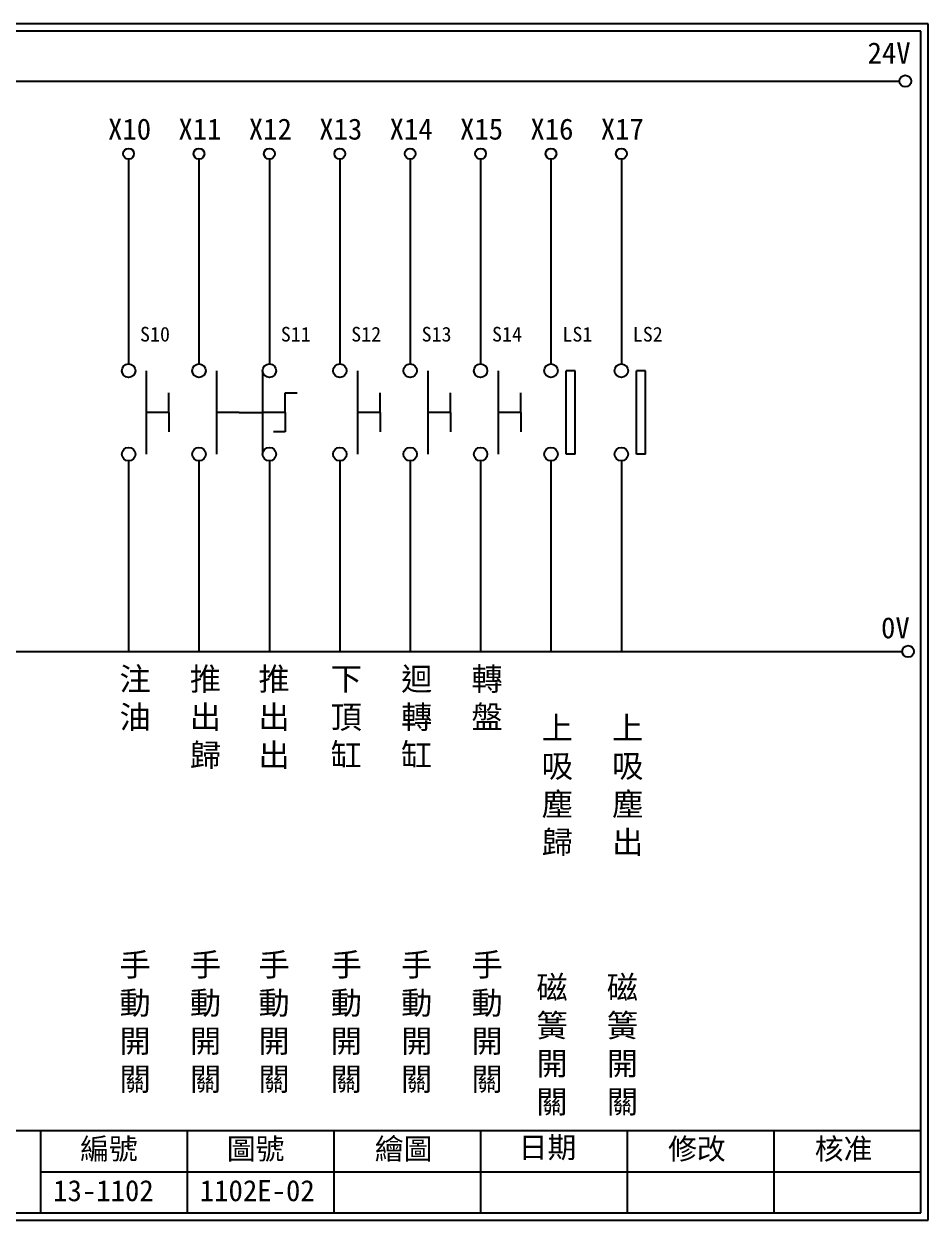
# Model space of a CAD drawing. Extents: x 325 to 612, y 3 to 207.
# Drawn here: x 458.2 to 612.3, y 3 to 207 of the extents above; entities that cross this region are included whole.
import ezdxf

# ---------------------------------------------------------------- set-up
doc = ezdxf.new("R2010")
doc.units = 0
doc.layers.get('0').update_dxf_attribs({"linetype": 'CONTINUOUS'})
doc.layers.add('圖框層', color=7, linetype='CONTINUOUS')
doc.layers.add('標尺寸層', color=3, linetype='CONTINUOUS')
doc.styles.add('CNS', font='romanc.shx', dxfattribs={"bigfont": 'chineset.shx'})
doc.styles.add('STSL', font='KAIU.TTF')

msp = doc.modelspace()

# ---------------------------------------------------------------- linework, layer by layer
for p, q in [((552.15, 147.83), (550.64, 147.83)), ((564.15, 147.83), (562.64, 147.83)), ((482.91, 140.73), (482.91, 144.04)), ((502.75, 140.73), (502.75, 144.04)), ((518.91, 140.73), (518.91, 144.04)), ((530.91, 140.73), (530.91, 144.04)), ((542.91, 140.73), (542.91, 144.04)), ((482.91, 140.73), (482.91, 137.42)), ((502.75, 140.73), (502.75, 137.42)), ((518.91, 140.73), (518.91, 137.42)), ((530.91, 140.73), (530.91, 137.42)), ((542.91, 140.73), (542.91, 137.42)), ((552.15, 133.6), (550.64, 133.6)), ((564.15, 133.6), (562.64, 133.6))]:
    msp.add_line(p, q)
for centre in [(608.44, 197.22), (608.92, 99.96)]:
    msp.add_circle(centre, 1)
at = {"layer": '圖框層', "color": 7}
for p, q in [((612.32, 206.97), (325.32, 206.97)), ((612.32, 3), (612.32, 206.97)), ((611.07, 205.72), (326.57, 205.72)), ((611.07, 4.25), (611.07, 205.72)), ((326.57, 18.25), (611.07, 18.25)), ((461.07, 4.25), (461.07, 18.25)), ((486.07, 4.25), (486.07, 18.25)), ((511.07, 4.25), (511.07, 18.25)), ((536.07, 4.25), (536.07, 18.25)), ((561.07, 4.25), (561.07, 18.25)), ((586.07, 4.25), (586.07, 18.25)), ((461.07, 11.25), (611.07, 11.25)), ((326.57, 4.25), (611.07, 4.25)), ((325.32, 3), (612.32, 3))]:
    msp.add_line(p, q, dxfattribs=at)
at = {"layer": '標尺寸層', "color": 7}
for p, q in [((329.84, 197.22), (607.44, 197.22)), ((476.04, 183.91), (476.04, 148.99)), ((488.04, 183.91), (488.04, 148.99)), ((500.04, 183.91), (500.04, 148.99)), ((512.04, 183.91), (512.04, 148.99)), ((524.04, 183.91), (524.04, 148.99)), ((536.04, 183.91), (536.04, 148.99)), ((548.04, 183.91), (548.04, 148.99)), ((560.04, 183.91), (560.04, 148.99)), ((479.04, 147.84), (479.04, 133.61)), ((491.04, 147.84), (491.04, 133.61)), ((498.89, 147.84), (498.89, 133.61)), ((515.04, 147.84), (515.04, 133.61)), ((527.04, 147.84), (527.04, 133.61)), ((539.04, 147.84), (539.04, 133.61)), ((550.64, 133.6), (550.64, 147.83)), ((552.15, 133.6), (552.15, 147.83)), ((562.64, 133.6), (562.64, 147.83)), ((564.15, 133.6), (564.15, 147.83)), ((482.91, 140.73), (479.04, 140.73)), ((494.91, 140.73), (491.04, 140.73)), ((502.75, 140.73), (498.89, 140.73)), ((518.91, 140.73), (515.04, 140.73)), ((530.91, 140.73), (527.04, 140.73)), ((542.91, 140.73), (539.04, 140.73)), ((476.04, 132.46), (476.04, 99.96)), ((488.04, 132.46), (488.04, 99.96)), ((500.04, 132.46), (500.04, 99.96)), ((512.04, 132.46), (512.04, 99.96)), ((524.04, 132.46), (524.04, 99.96)), ((536.04, 132.46), (536.04, 99.96)), ((548.04, 132.46), (548.04, 99.96)), ((548.04, 132.45), (548.04, 99.96)), ((560.04, 132.46), (560.04, 99.96)), ((560.04, 132.45), (560.04, 99.96)), ((330.05, 99.96), (607.92, 99.96))]:
    msp.add_line(p, q, dxfattribs=at)
at = {"layer": '標尺寸層'}
for p, q in [((502.75, 144.04), (504.75, 144.04)), ((494.91, 140.73), (498.89, 140.73)), ((502.75, 137.42), (500.75, 137.42))]:
    msp.add_line(p, q, dxfattribs=at)
at = {"layer": '標尺寸層', "color": 7}
for centre, radius in [((476.04, 184.83), 0.92), ((488.04, 184.83), 0.92), ((500.04, 184.83), 0.92), ((512.04, 184.83), 0.92), ((524.04, 184.83), 0.92), ((536.04, 184.83), 0.92), ((548.04, 184.83), 0.92), ((560.04, 184.83), 0.92), ((476.04, 147.84), 1.15), ((488.04, 147.84), 1.15), ((500.04, 147.84), 1.15), ((512.04, 147.84), 1.15), ((524.04, 147.84), 1.15), ((536.04, 147.84), 1.15), ((548.04, 147.83), 1.15), ((560.04, 147.83), 1.15), ((476.04, 133.61), 1.15), ((488.04, 133.61), 1.15), ((500.04, 133.61), 1.15), ((512.04, 133.61), 1.15), ((524.04, 133.61), 1.15), ((536.04, 133.61), 1.15), ((548.04, 133.6), 1.15), ((560.04, 133.6), 1.15)]:
    msp.add_circle(centre, radius, dxfattribs=at)

# ---------------------------------------------------------------- texts
at = {"layer": '圖框層', "color": 4, "style": 'STSL'}
for s, height, p in [('24V', 3.6, (602, 200.22)), ('X10', 3.6, (472.53, 187.24)), ('X11', 3.6, (484.53, 187.24)), ('X12', 3.6, (496.53, 187.24)), ('X13', 3.6, (508.53, 187.24)), ('X14', 3.6, (520.53, 187.24)), ('X15', 3.6, (532.53, 187.24)), ('X16', 3.6, (544.53, 187.24)), ('X17', 3.6, (556.53, 187.24)), ('S10', 2.5, (477.99, 152.81)), ('S11', 2.5, (501.99, 152.81)), ('S12', 2.5, (513.99, 152.81)), ('S13', 2.5, (525.99, 152.81)), ('S14', 2.5, (537.99, 152.81)), ('LS1', 2.5, (549.99, 152.8)), ('LS2', 2.5, (561.99, 152.8)), ('0V', 3.6, (604.3, 102.2)), ('編號', 3.6, (467.78, 13.34)), ('圖號', 3.6, (492.78, 13.34)), ('繪圖', 3.6, (518.01, 13.34)), ('日期', 3.6, (542.54, 13.59)), ('修改', 3.6, (568.01, 13.34)), ('核准', 3.6, (593.01, 13.34)), ('13-1102', 3.6, (463.18, 6.22)), ('1102E-02', 3.6, (488.18, 6.22))]:
    msp.add_text(s, height=height, dxfattribs=at).set_placement(p)
at = {"layer": '標尺寸層', "color": 7, "char_height": 3.9, "width": 4.9608, "style": 'CNS'}
for s, insert, attachment_point in [('{\\fDFKai-SB|b0|i0|c136|p65;注油}', (474.49, 97.23), 1), ('{\\fDFKai-SB|b0|i0|c136|p65;推出歸}', (486.49, 97.23), 1), ('{\\fDFKai-SB|b0|i0|c136|p65;推出出}', (498.18, 97.23), 1), ('{\\fDFKai-SB|b0|i0|c136|p65;下頂缸}', (510.49, 97.23), 1), ('{\\fDFKai-SB|b0|i0|c136|p65;迴轉缸}', (522.49, 97.23), 1), ('{\\fDFKai-SB|b0|i0|c136|p65;轉盤}', (534.49, 97.23), 1), ('{\\fDFKai-SB|b0|i0|c136|p65;上吸塵歸}', (549.12, 76.97), 5), ('{\\fDFKai-SB|b0|i0|c136|p65;上吸塵出}', (561.12, 76.97), 5), ('{\\fDFKai-SB|b0|i0|c136|p65;手動開關}', (474.49, 48.49), 1), ('{\\fDFKai-SB|b0|i0|c136|p65;手動開關}', (486.49, 48.49), 1), ('{\\fDFKai-SB|b0|i0|c136|p65;手動開關}', (498.18, 48.49), 1), ('{\\fDFKai-SB|b0|i0|c136|p65;手動開關}', (510.49, 48.49), 1), ('{\\fDFKai-SB|b0|i0|c136|p65;手動開關}', (522.49, 48.49), 1), ('{\\fDFKai-SB|b0|i0|c136|p65;手動開關}', (534.49, 48.49), 1), ('{\\fDFKai-SB|b0|i0|c136|p65;磁簧開關}', (548.22, 32.72), 5), ('{\\fDFKai-SB|b0|i0|c136|p65;磁簧開關}', (560.22, 32.72), 5)]:
    msp.add_mtext(s, dxfattribs=dict(at, insert=insert, attachment_point=attachment_point))

doc.saveas('drawing.dxf')
